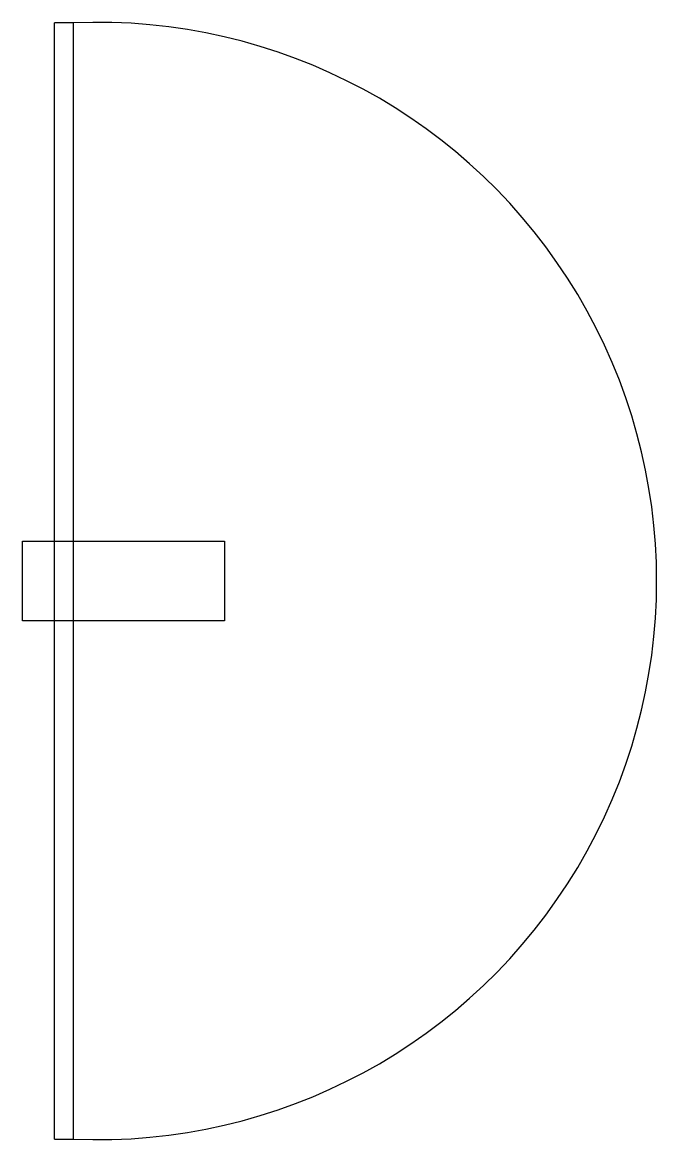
# Model space of a CAD drawing. Extents: x -0.5 to 0.49, y -0.87 to 0.87.
import ezdxf

# ---------------------------------------------------------------- set-up
doc = ezdxf.new("R2010")
doc.units = 0
doc.header["$MEASUREMENT"] = 0
doc.layers.get('0').update_dxf_attribs({"linetype": 'CONTINUOUS'})

msp = doc.modelspace()

# ---------------------------------------------------------------- linework, layer by layer
for p, q in [((-0.42, 0.87), (-0.45, 0.87)), ((-0.45, -0.87), (-0.45, 0.87)), ((-0.42, -0.87), (-0.42, 0.87)), ((-0.45, -0.87), (-0.42, -0.87))]:
    msp.add_line(p, q)
msp.add_lwpolyline([(-0.1848, -0.0622), (-0.5, -0.0622), (-0.5, 0.0622), (-0.1848, 0.0622)], close=True)
msp.add_arc((-0.3817, 0), 0.8708, 267.4817, 92.5183)

doc.saveas('drawing.dxf')
